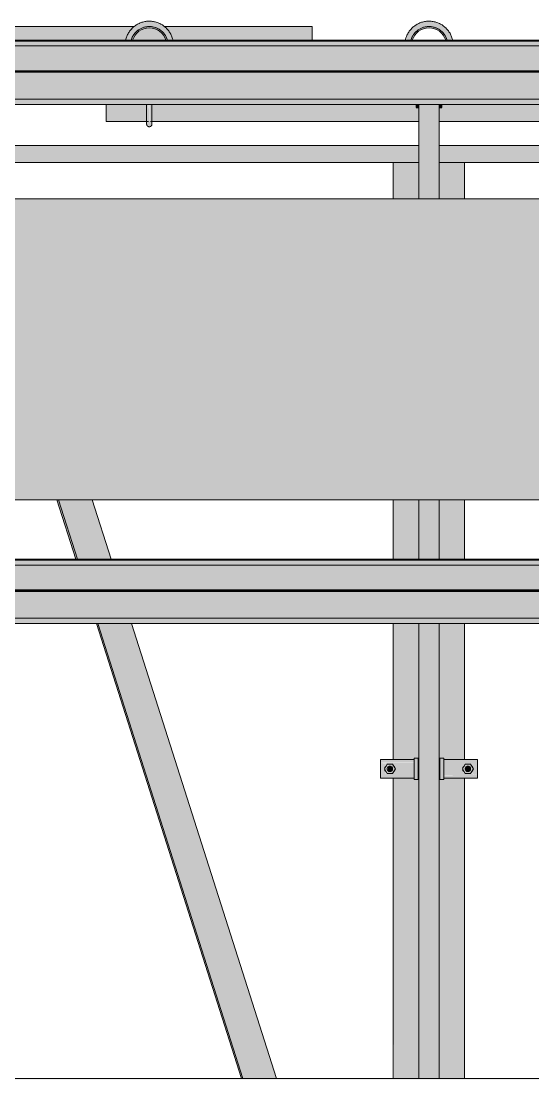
# Model space of a CAD drawing. Header units: inches. Extents: x 20478 to 36684, y -248 to 750.
# Drawn here: x 26851.9 to 26899.4, y 196.2 to 294.5 of the extents above; entities that cross this region are included whole.
import ezdxf

# ---------------------------------------------------------------- set-up
doc = ezdxf.new("R2010")
doc.units = ezdxf.units.IN
doc.header["$MEASUREMENT"] = 0
for name, color, linetype, lineweight in [('M-HVAC-DUCT', 70, 'Continuous', 9), ('Q-SPCQ', 91, 'Continuous', 9), ('S-BEAM', 12, 'Continuous', 9)]:
    doc.layers.add(name, color=color, linetype=linetype, lineweight=lineweight)

# ---------------------------------------------------------------- blocks, each defined once
blk = doc.blocks.new('Basketball_Backstop-Performance_Sports_Systems-3103-Ceiling_Hung - 27_-0_ to 27_-11 7_8_-706978-Elevation - South')
at = {"layer": 'Q-SPCQ'}
for points in [[(24928.788, 292.732), (24928.947, 292.766), (24929.204, 293.266), (24929.464, 293.556), (24929.799, 293.791), (24930.36, 293.967), (24930.813, 293.973), (24931.261, 293.859), (24931.642, 293.646), (24931.917, 293.399), (24932.181, 292.994), (24932.302, 292.732), (24932.751, 292.733), (24932.639, 293.226), (24931.945, 294.043), (24931.112, 294.444), (24930.111, 294.444), (24929.209, 294.009), (24928.584, 293.226), (24928.487, 292.732), (24928.737, 292.732)], [(24932.156, 292.732), (24932.29, 292.732), (24932.127, 293.125), (24931.849, 293.487), (24931.487, 293.766), (24931.065, 293.94), (24930.612, 294), (24930.159, 293.94), (24929.717, 293.751), (24929.374, 293.487), (24929.096, 293.125), (24928.933, 292.732), (24929.068, 292.732), (24929.204, 293.062), (24929.463, 293.399), (24929.799, 293.657), (24930.191, 293.82), (24930.612, 293.875), (24931.032, 293.82), (24931.424, 293.657), (24931.761, 293.399), (24932.019, 293.062)], [(24958.29, 292.732), (24958.751, 292.733), (24958.565, 293.318), (24958.015, 294.009), (24957.112, 294.444), (24956.354, 294.444), (24956.111, 294.444), (24955.209, 294.009), (24954.584, 293.226), (24954.531, 292.732), (24954.935, 292.735), (24955.204, 293.266), (24955.463, 293.555), (24955.889, 293.829), (24956.354, 293.966), (24956.612, 294), (24957.237, 293.869), (24957.663, 293.63), (24957.941, 293.367), (24958.19, 292.974), (24958.286, 292.741)], [(24958.156, 292.732), (24958.29, 292.732), (24958.127, 293.125), (24957.849, 293.487), (24957.487, 293.766), (24957.065, 293.94), (24956.612, 294), (24956.159, 293.94), (24955.636, 293.688), (24955.374, 293.487), (24955.096, 293.125), (24954.933, 292.732), (24955.068, 292.732), (24955.204, 293.062), (24955.636, 293.532), (24955.799, 293.657), (24956.191, 293.82), (24956.612, 293.875), (24957.032, 293.82), (24957.424, 293.657), (24957.761, 293.399), (24958.019, 293.062)], [(24930.612, 284.744), (24930.559, 286.768), (24930.388, 286.768), (24930.39, 285.57), (24930.406, 284.811)], [(24955.424, 286.467), (24955.612, 286.467), (24955.612, 286.768), (24955.424, 286.768), (24955.424, 286.555)], [(24957.799, 286.467), (24957.796, 286.768), (24957.612, 286.768), (24957.612, 286.467), (24957.796, 286.467)], [(24952.982, 224.75), (24953.158, 224.823), (24953.232, 225), (24953.198, 225.125), (24953.046, 225.241), (24952.857, 225.217), (24952.765, 225.125), (24952.857, 224.783)], [(24960.232, 224.75), (24960.448, 224.875), (24960.482, 225), (24960.296, 225.241), (24960.055, 225.177), (24959.982, 225), (24960.055, 224.823)]]:
    blk.add_hatch(color=256, dxfattribs=at).paths.add_polyline_path(points, flags=0)
h = blk.add_hatch(color=256, dxfattribs=at)
h.paths.add_polyline_path([(24986.612, 285.187), (24986.612, 286.768), (24982.836, 286.768), (24982.834, 285.544), (24982.834, 285.187)], flags=0)
h.paths.add_polyline_path([(24972.915, 285.187), (24982.386, 285.221), (24982.396, 285.441), (24982.363, 286.768), (24957.799, 286.768), (24957.796, 286.467), (24957.612, 286.485), (24957.612, 286.768), (24957.549, 286.768), (24957.549, 285.187), (24964.276, 285.187)], flags=0)
h.paths.add_polyline_path([(24955.674, 285.187), (24955.636, 286.768), (24955.612, 286.719), (24955.612, 286.467), (24955.424, 286.485), (24955.424, 286.768), (24930.836, 286.768), (24930.834, 285.544), (24930.862, 285.187), (24955.636, 285.187)], flags=0)
h.paths.add_polyline_path([(24929.717, 285.187), (24930.391, 285.243), (24930.397, 285.422), (24930.363, 286.768), (24926.612, 286.768), (24926.612, 285.187)], flags=0)
h = blk.add_hatch(color=256, dxfattribs=at)
h.paths.add_polyline_path([(24930.812, 285.194), (24930.862, 285.194), (24930.834, 285.404)], flags=0)
h.paths.add_polyline_path([(24930.612, 284.744), (24930.817, 284.811), (24930.834, 284.979), (24930.862, 284.953), (24930.812, 285.194), (24930.849, 286.454), (24930.788, 286.768), (24930.664, 286.768), (24930.612, 286.696), (24930.612, 284.961)], flags=0)
h = blk.add_hatch(color=256, dxfattribs=at)
h.paths.add_polyline_path([(24956.612, 196.232), (24956.612, 238.518), (24955.674, 238.518), (24955.706, 196.232), (24956.515, 196.232)], flags=0)
h.paths.add_polyline_path([(24955.706, 244.482), (24956.612, 244.482), (24956.612, 250), (24955.674, 250), (24955.683, 244.482)], flags=0)
h.paths.add_polyline_path([(24956.612, 278), (24956.612, 286.768), (24955.674, 286.768), (24955.712, 278), (24956.384, 278)], flags=0)
h = blk.add_hatch(color=256, dxfattribs=at)
h.paths.add_polyline_path([(24956.757, 196.232), (24957.549, 196.232), (24957.517, 238.518), (24956.612, 238.518), (24956.612, 196.232)], flags=0)
h.paths.add_polyline_path([(24957.517, 244.482), (24957.549, 244.482), (24957.517, 250), (24956.612, 250), (24956.612, 244.482), (24957.45, 244.482)], flags=0)
h.paths.add_polyline_path([(24956.612, 278), (24957.549, 278), (24957.517, 286.768), (24956.612, 286.768), (24956.612, 279.08)], flags=0)
h = blk.add_hatch(color=256, dxfattribs=at)
h.paths.add_polyline_path([(24908.607, 281.375), (24955.674, 281.375), (24955.636, 282.955), (24908.607, 282.955), (24908.607, 281.521)], flags=0)
h.paths.add_polyline_path([(24957.796, 281.375), (25004.607, 281.375), (25004.607, 282.955), (24957.549, 282.955), (24957.549, 281.375)], flags=0)
h = blk.add_hatch(color=256, dxfattribs=at)
h.paths.add_polyline_path([(24939.309, 196.232), (24942.447, 196.232), (24928.962, 238.518), (24925.824, 238.518), (24927.68, 232.7)], flags=0)
h.paths.add_polyline_path([(24923.922, 244.482), (24927.059, 244.482), (24925.3, 250), (24922.162, 250)], flags=0)
h.paths.add_polyline_path([(24916.37, 278), (24915.294, 281.375), (24913.725, 281.375), (24912.302, 280.918), (24913.233, 278)], flags=0)
h = blk.add_hatch(color=256, dxfattribs=at)
h.paths.add_polyline_path([(24955.338, 196.232), (24955.669, 196.232), (24955.636, 224.125), (24955.607, 224.125), (24955.607, 224), (24955.232, 224), (24955.232, 224.125), (24953.294, 224.125), (24953.349, 196.232), (24954.95, 196.232)], flags=0)
h.paths.add_polyline_path([(24957.549, 196.232), (24959.919, 196.232), (24959.919, 224.125), (24957.982, 224.125), (24957.982, 224), (24957.607, 224), (24957.549, 198.525)], flags=0)
h.paths.add_polyline_path([(24953.35, 224.764), (24953.472, 224.927), (24953.406, 224.859), (24953.368, 224.795)], flags=0)
h.paths.add_polyline_path([(24953.48, 225.012), (24953.399, 225.199), (24953.415, 225.125), (24953.472, 225.026)], flags=0)
h.paths.add_polyline_path([(24955.607, 225.875), (24955.669, 225.875), (24955.636, 238.518), (24953.294, 238.518), (24953.294, 225.875), (24955.232, 225.875), (24955.232, 226), (24955.607, 226)], flags=0)
h.paths.add_polyline_path([(24957.607, 225.875), (24957.607, 226), (24957.982, 226), (24957.995, 225.875), (24959.919, 225.875), (24959.919, 238.518), (24957.549, 238.518), (24957.549, 225.875)], flags=0)
h.paths.add_polyline_path([(24959.919, 244.482), (24959.919, 250), (24957.549, 250), (24957.549, 244.482), (24959.831, 244.482)], flags=0)
h.paths.add_polyline_path([(24955.674, 244.482), (24955.636, 250), (24953.294, 250), (24953.294, 244.482), (24955.636, 244.482)], flags=0)
h.paths.add_polyline_path([(24954.95, 278), (24955.674, 278), (24955.636, 281.375), (24953.294, 281.375), (24953.294, 278), (24954.936, 278)], flags=0)
h.paths.add_polyline_path([(24959.808, 278), (24959.919, 278), (24959.919, 281.375), (24957.549, 281.375), (24957.549, 278), (24959.806, 278)], flags=0)
h = blk.add_hatch(color=256, dxfattribs=at)
h.paths.add_polyline_path([(24939.176, 196.232), (24939.309, 196.232), (24925.824, 238.518), (24925.69, 238.518), (24927.546, 232.7)], flags=0)
h.paths.add_polyline_path([(24923.788, 244.482), (24923.922, 244.482), (24922.162, 250), (24922.028, 250)], flags=0)
h.paths.add_polyline_path([(24913.233, 278), (24912.302, 280.918), (24912.168, 280.918), (24913.099, 278)], flags=0)
h = blk.add_hatch(color=256, dxfattribs=at)
h.paths.add_polyline_path([(24952.107, 225.562), (24955.232, 225.591), (24955.232, 225.875), (24952.107, 225.833), (24952.107, 225.643)], flags=0)
h.paths.add_polyline_path([(24957.982, 225.562), (24961.107, 225.562), (24961.107, 225.875), (24957.982, 225.833), (24957.982, 225.615)], flags=0)
h.paths.add_polyline_path([(24955.607, 225.562), (24955.669, 225.595), (24955.636, 225.875), (24955.607, 225.833), (24955.607, 225.594)], flags=0)
h = blk.add_hatch(color=256, dxfattribs=at)
h.paths.add_polyline_path([(24952.107, 225.562), (24952.107, 224.437), (24952.711, 224.593), (24952.491, 225.073), (24952.646, 225.294), (24952.711, 225.407), (24952.476, 225.467)], flags=0)
h.paths.add_polyline_path([(24953.046, 224.437), (24955.232, 224.437), (24955.232, 225.562), (24952.107, 225.562), (24952.805, 225.437), (24953.234, 225.437), (24953.472, 224.927), (24953.329, 224.726), (24953.198, 224.562), (24952.476, 224.53), (24952.107, 224.437), (24952.982, 224.437)], flags=0)
h.paths.add_polyline_path([(24955.669, 224.437), (24955.636, 225.562), (24955.607, 225.562), (24955.636, 224.437)], flags=0)
h.paths.add_polyline_path([(24961.107, 224.437), (24961.107, 225.562), (24960.502, 225.407), (24960.722, 224.927), (24960.567, 224.706), (24960.502, 224.593), (24960.737, 224.533)], flags=0)
h.paths.add_polyline_path([(24957.982, 224.437), (24961.107, 224.437), (24960.408, 224.562), (24959.956, 224.602), (24959.741, 225.073), (24959.883, 225.272), (24960.015, 225.437), (24960.737, 225.47), (24961.107, 225.562), (24957.982, 225.562), (24957.982, 224.554)], flags=0)
h = blk.add_hatch(color=256, dxfattribs=at)
h.paths.add_polyline_path([(24953.234, 224.562), (24953.454, 225.056), (24953.234, 225.437), (24952.729, 225.437), (24952.476, 225), (24952.729, 224.562), (24953.158, 224.562)], flags=0)
h.paths.add_polyline_path([(24960.484, 224.562), (24960.737, 225), (24960.484, 225.437), (24959.956, 225.398), (24959.726, 225), (24959.979, 224.562), (24960.448, 224.562)], flags=0)
h.paths.add_polyline_path([(24960.232, 224.75), (24960.055, 224.823), (24959.982, 225), (24960.055, 225.177), (24960.232, 225.25), (24960.408, 225.177), (24960.482, 225), (24960.408, 224.823), (24960.296, 224.759)], flags=0)
h.paths.add_polyline_path([(24952.982, 224.75), (24952.805, 224.823), (24952.732, 225), (24952.805, 225.177), (24952.982, 225.25), (24953.158, 225.177), (24953.232, 225), (24953.158, 224.823), (24953.046, 224.759)], flags=0)
h = blk.add_hatch(color=256, dxfattribs=at)
h.paths.add_polyline_path([(24955.232, 224), (24955.607, 224), (24955.607, 226), (24955.232, 226)], flags=0)
h.paths.add_polyline_path([(24957.796, 224), (24957.982, 224), (24957.982, 226), (24957.607, 226), (24957.607, 224)], flags=0)
h = blk.add_hatch(color=256, dxfattribs=at)
h.paths.add_polyline_path([(24957.982, 224.125), (24961.107, 224.167), (24961.107, 224.437), (24957.982, 224.409), (24957.982, 224.132)], flags=0)
h.paths.add_polyline_path([(24955.607, 224.125), (24955.669, 224.167), (24955.636, 224.437), (24955.607, 224.388), (24955.607, 224.129)], flags=0)
h.paths.add_polyline_path([(24952.107, 224.125), (24955.232, 224.167), (24955.232, 224.437), (24952.107, 224.437), (24952.107, 224.136)], flags=0)
h.paths.add_polyline_path([(24957.549, 224.125), (24957.607, 224.167), (24957.549, 224.131)], flags=0)
for p, q in [((24926.612, 285.187), (24926.612, 286.766)), ((24955.424, 286.467), (24955.424, 286.763)), ((24955.424, 286.438), (24955.612, 286.438)), ((24955.612, 286.763), (24955.612, 286.467)), ((24955.674, 286.768), (24955.674, 278)), ((24957.549, 278), (24957.549, 286.768)), ((24957.612, 286.467), (24957.612, 286.763)), ((24957.612, 286.438), (24957.799, 286.438)), ((24957.799, 286.763), (24957.799, 286.467)), ((24926.612, 285.187), (24930.552, 285.187)), ((24930.722, 285.187), (24955.636, 285.187)), ((24957.549, 285.187), (24982.552, 285.187)), ((24955.636, 282.955), (24908.607, 282.955)), ((25004.607, 282.955), (24957.549, 282.955)), ((24955.636, 281.375), (24908.607, 281.375)), ((24953.294, 281.375), (24953.294, 278)), ((25004.607, 281.375), (24957.549, 281.375)), ((24959.919, 278), (24959.919, 281.375)), ((24922.028, 250), (24923.788, 244.482)), ((24923.922, 244.482), (24922.162, 250)), ((24925.3, 250), (24927.059, 244.482)), ((24953.294, 250), (24953.294, 244.482)), ((24955.674, 250), (24955.674, 244.482)), ((24957.549, 244.482), (24957.549, 250)), ((24959.919, 244.482), (24959.919, 250)), ((24925.69, 238.518), (24939.176, 196.232)), ((24939.309, 196.232), (24925.824, 238.518)), ((24928.962, 238.518), (24942.447, 196.232)), ((24953.294, 238.518), (24953.294, 225.864)), ((24955.674, 238.518), (24955.674, 196.232)), ((24957.549, 196.232), (24957.549, 238.518)), ((24959.919, 225.86), (24959.919, 238.518)), ((24955.232, 225.875), (24952.107, 225.875)), ((24952.107, 225.562), (24952.107, 225.875)), ((24952.107, 224.437), (24952.107, 225.562)), ((24952.729, 225.437), (24952.476, 225)), ((24953.234, 225.437), (24952.729, 225.437)), ((24953.487, 225), (24953.234, 225.437)), ((24955.232, 226), (24955.232, 224)), ((24955.607, 226), (24955.232, 226)), ((24955.607, 224), (24955.607, 226)), ((24955.669, 226), (24955.669, 196.232)), ((24957.607, 226), (24957.607, 224)), ((24957.982, 226), (24957.607, 226)), ((24957.982, 224), (24957.982, 226)), ((24961.107, 225.875), (24957.982, 225.875)), ((24959.979, 225.437), (24959.726, 225)), ((24960.484, 225.437), (24959.979, 225.437)), ((24960.737, 225), (24960.484, 225.437)), ((24961.107, 225.875), (24961.107, 225.562)), ((24961.107, 225.562), (24961.107, 224.437)), ((24952.107, 224.125), (24952.107, 224.437)), ((24952.476, 225), (24952.729, 224.562)), ((24952.729, 224.562), (24953.234, 224.562)), ((24953.234, 224.562), (24953.487, 225)), ((24959.726, 225), (24959.979, 224.562)), ((24959.979, 224.562), (24960.484, 224.562)), ((24960.484, 224.562), (24960.737, 225)), ((24961.107, 224.437), (24961.107, 224.125)), ((24952.107, 224.125), (24955.232, 224.125)), ((24953.294, 224.14), (24953.294, 196.232)), ((24955.232, 224), (24955.607, 224)), ((24957.607, 224), (24957.982, 224)), ((24957.982, 224.125), (24961.107, 224.125)), ((24959.919, 196.232), (24959.919, 224.136))]:
    blk.add_line(p, q, dxfattribs=at)
at = {"layer": 'Q-SPCQ', "flags": 128}
for points in [[(24932.797, 292.785), (24932.774, 292.872), (24932.747, 292.958), (24932.717, 293.043), (24932.684, 293.126), (24932.647, 293.208), (24932.607, 293.289), (24932.564, 293.368), (24932.518, 293.445), (24932.469, 293.52), (24932.416, 293.594), (24932.361, 293.665), (24932.303, 293.734), (24932.243, 293.8), (24932.179, 293.864), (24932.113, 293.925), (24932.045, 293.984), (24931.975, 294.04), (24931.902, 294.093), (24931.827, 294.143), (24931.751, 294.19), (24931.672, 294.234), (24931.592, 294.275), (24931.51, 294.313), (24931.427, 294.347), (24931.342, 294.378), (24931.257, 294.406), (24931.17, 294.43), (24931.082, 294.45), (24930.994, 294.467), (24930.905, 294.481), (24930.816, 294.491), (24930.726, 294.497), (24930.636, 294.5), (24930.546, 294.499), (24930.456, 294.495), (24930.366, 294.487), (24930.277, 294.475), (24930.188, 294.46), (24930.1, 294.441), (24930.013, 294.419), (24929.927, 294.393), (24929.842, 294.364), (24929.758, 294.332), (24929.675, 294.296), (24929.594, 294.257), (24929.515, 294.215), (24929.437, 294.169), (24929.361, 294.121), (24929.288, 294.069), (24929.216, 294.015), (24929.146, 293.957), (24929.079, 293.898), (24929.015, 293.835), (24928.953, 293.77), (24928.893, 293.702), (24928.836, 293.632), (24928.783, 293.56), (24928.732, 293.486), (24928.684, 293.41), (24928.639, 293.332), (24928.597, 293.252), (24928.559, 293.171), (24928.523, 293.088), (24928.492, 293.004), (24928.463, 292.918), (24928.438, 292.832), (24928.417, 292.745)], [(24929.726, 293.759), (24929.787, 293.793), (24929.849, 293.825), (24929.913, 293.854), (24929.978, 293.881), (24930.043, 293.905), (24930.11, 293.927), (24930.177, 293.945), (24930.245, 293.961), (24930.314, 293.975), (24930.383, 293.985), (24930.453, 293.993), (24930.523, 293.998), (24930.593, 294), (24930.663, 293.999), (24930.733, 293.996), (24930.802, 293.99), (24930.872, 293.981), (24930.941, 293.969), (24931.009, 293.954), (24931.077, 293.937), (24931.144, 293.917), (24931.21, 293.894), (24931.276, 293.869), (24931.34, 293.841), (24931.403, 293.811), (24931.465, 293.778), (24931.525, 293.743), (24931.584, 293.705), (24931.642, 293.665), (24931.697, 293.623), (24931.751, 293.578), (24931.804, 293.531)], [(24958.797, 292.785), (24958.774, 292.872), (24958.747, 292.958), (24958.717, 293.043), (24958.684, 293.126), (24958.647, 293.208), (24958.607, 293.289), (24958.564, 293.368), (24958.518, 293.445), (24958.469, 293.52), (24958.416, 293.594), (24958.361, 293.665), (24958.303, 293.734), (24958.243, 293.8), (24958.179, 293.864), (24958.113, 293.925), (24958.045, 293.984), (24957.975, 294.04), (24957.902, 294.093), (24957.827, 294.143), (24957.751, 294.19), (24957.672, 294.234), (24957.592, 294.275), (24957.51, 294.313), (24957.427, 294.347), (24957.342, 294.378), (24957.257, 294.406), (24957.17, 294.43), (24957.082, 294.45), (24956.994, 294.467), (24956.905, 294.481), (24956.816, 294.491), (24956.726, 294.497), (24956.636, 294.5), (24956.546, 294.499), (24956.456, 294.495), (24956.366, 294.487), (24956.277, 294.475), (24956.188, 294.46), (24956.1, 294.441), (24956.013, 294.419), (24955.927, 294.393), (24955.842, 294.364), (24955.758, 294.332), (24955.675, 294.296), (24955.594, 294.257), (24955.515, 294.215), (24955.437, 294.169), (24955.361, 294.121), (24955.288, 294.069), (24955.216, 294.015), (24955.146, 293.957), (24955.079, 293.898), (24955.015, 293.835), (24954.953, 293.77), (24954.893, 293.702), (24954.836, 293.632), (24954.783, 293.56), (24954.732, 293.486), (24954.684, 293.41), (24954.639, 293.332), (24954.597, 293.252), (24954.559, 293.171), (24954.523, 293.088), (24954.492, 293.004), (24954.463, 292.918), (24954.438, 292.832), (24954.417, 292.745)], [(24955.444, 293.553), (24955.497, 293.599), (24955.551, 293.642), (24955.608, 293.684), (24955.666, 293.723), (24955.726, 293.759), (24955.787, 293.793), (24955.849, 293.825), (24955.913, 293.854), (24955.978, 293.881), (24956.043, 293.905), (24956.11, 293.927), (24956.177, 293.945), (24956.245, 293.961), (24956.314, 293.975), (24956.383, 293.985), (24956.453, 293.993), (24956.523, 293.998), (24956.593, 294), (24956.663, 293.999), (24956.733, 293.996), (24956.802, 293.99), (24956.872, 293.981), (24956.941, 293.969), (24957.009, 293.954), (24957.077, 293.937), (24957.144, 293.917), (24957.21, 293.894), (24957.276, 293.869), (24957.34, 293.841), (24957.403, 293.811), (24957.465, 293.778), (24957.525, 293.743), (24957.584, 293.705), (24957.642, 293.665), (24957.697, 293.623), (24957.751, 293.578), (24957.804, 293.531)], [(24928.93, 292.734), (24928.95, 292.8), (24928.974, 292.866), (24929, 292.931), (24929.028, 292.995), (24929.059, 293.058), (24929.093, 293.12), (24929.129, 293.18), (24929.167, 293.238), (24929.208, 293.295), (24929.251, 293.35), (24929.296, 293.404), (24929.343, 293.456)], [(24929.444, 293.553), (24929.497, 293.599), (24929.551, 293.642), (24929.608, 293.684), (24929.666, 293.723)], [(24931.902, 293.432), (24931.948, 293.38), (24931.992, 293.325), (24932.034, 293.269), (24932.074, 293.211), (24932.111, 293.152), (24932.146, 293.091), (24932.179, 293.029), (24932.208, 292.966), (24932.236, 292.902), (24932.261, 292.836), (24932.283, 292.77)], [(24954.93, 292.734), (24954.95, 292.8), (24954.974, 292.866), (24955, 292.931), (24955.028, 292.995), (24955.059, 293.058), (24955.093, 293.12), (24955.129, 293.18), (24955.167, 293.238), (24955.208, 293.295), (24955.251, 293.35), (24955.296, 293.404), (24955.343, 293.456)], [(24957.902, 293.432), (24957.948, 293.38), (24957.992, 293.325), (24958.034, 293.269), (24958.074, 293.211), (24958.111, 293.152), (24958.146, 293.091), (24958.179, 293.029), (24958.208, 292.966), (24958.236, 292.902), (24958.261, 292.836), (24958.283, 292.77)], [(24930.362, 286.768), (24930.362, 286.698), (24930.362, 286.619), (24930.362, 286.54), (24930.362, 286.462), (24930.362, 286.385), (24930.362, 286.308), (24930.362, 286.233), (24930.362, 286.159), (24930.362, 286.086), (24930.362, 286.014), (24930.362, 285.944), (24930.362, 285.875), (24930.362, 285.808), (24930.362, 285.743), (24930.362, 285.68), (24930.362, 285.619), (24930.362, 285.56), (24930.362, 285.503), (24930.362, 285.448), (24930.362, 285.396), (24930.362, 285.346), (24930.362, 285.299), (24930.362, 285.255), (24930.362, 285.213), (24930.362, 285.174), (24930.362, 285.137), (24930.362, 285.104), (24930.362, 285.073), (24930.362, 285.046), (24930.362, 285.021), (24930.362, 285), (24930.362, 284.982), (24930.362, 284.967), (24930.362, 284.955), (24930.362, 284.946), (24930.362, 284.94), (24930.362, 284.938)], [(24930.862, 284.937), (24930.862, 284.939), (24930.862, 284.944), (24930.862, 284.952), (24930.862, 284.963), (24930.862, 284.977), (24930.862, 284.995), (24930.862, 285.015), (24930.862, 285.039), (24930.862, 285.066), (24930.862, 285.095), (24930.862, 285.128), (24930.862, 285.164), (24930.862, 285.202), (24930.862, 285.243), (24930.862, 285.287), (24930.862, 285.333), (24930.862, 285.382), (24930.862, 285.434), (24930.862, 285.488), (24930.862, 285.544), (24930.862, 285.603), (24930.862, 285.663), (24930.862, 285.726), (24930.862, 285.79), (24930.862, 285.857), (24930.862, 285.925), (24930.862, 285.995), (24930.862, 286.066), (24930.862, 286.139), (24930.862, 286.213), (24930.862, 286.288), (24930.862, 286.364), (24930.862, 286.441), (24930.862, 286.519), (24930.862, 286.598), (24930.862, 286.677), (24930.862, 286.756)], [(24930.362, 284.937), (24930.362, 284.939), (24930.362, 284.944), (24930.362, 284.952), (24930.362, 284.963), (24930.362, 284.977), (24930.362, 284.995), (24930.362, 285.015), (24930.362, 285.039), (24930.362, 285.066), (24930.362, 285.095), (24930.362, 285.128), (24930.362, 285.164), (24930.362, 285.202)], [(24930.862, 285.213), (24930.862, 285.174), (24930.862, 285.137), (24930.862, 285.104), (24930.862, 285.073), (24930.862, 285.046), (24930.862, 285.021), (24930.862, 285), (24930.862, 284.982), (24930.862, 284.967), (24930.862, 284.955), (24930.862, 284.946), (24930.862, 284.94), (24930.862, 284.938)], [(24930.612, 284.687), (24930.602, 284.688), (24930.592, 284.688), (24930.582, 284.689), (24930.572, 284.691), (24930.562, 284.692), (24930.552, 284.695), (24930.543, 284.697), (24930.533, 284.7), (24930.524, 284.704), (24930.514, 284.707), (24930.505, 284.711), (24930.496, 284.716), (24930.487, 284.721), (24930.479, 284.726), (24930.471, 284.731), (24930.462, 284.737), (24930.454, 284.743), (24930.447, 284.75), (24930.439, 284.756), (24930.432, 284.763), (24930.426, 284.771), (24930.419, 284.778), (24930.413, 284.786), (24930.407, 284.794), (24930.401, 284.802), (24930.396, 284.811), (24930.391, 284.82), (24930.387, 284.829), (24930.382, 284.838), (24930.379, 284.847), (24930.375, 284.856), (24930.372, 284.866), (24930.369, 284.875), (24930.367, 284.885), (24930.365, 284.895), (24930.364, 284.905), (24930.363, 284.915), (24930.362, 284.925), (24930.362, 284.935), (24930.362, 284.937)], [(24930.862, 284.937), (24930.861, 284.928), (24930.861, 284.918), (24930.86, 284.908), (24930.858, 284.898), (24930.857, 284.888), (24930.854, 284.878), (24930.852, 284.868), (24930.849, 284.859), (24930.846, 284.849), (24930.842, 284.84), (24930.838, 284.831), (24930.833, 284.822), (24930.829, 284.813), (24930.823, 284.805), (24930.818, 284.796), (24930.812, 284.788), (24930.806, 284.78), (24930.8, 284.773), (24930.793, 284.765), (24930.786, 284.758), (24930.779, 284.751), (24930.771, 284.745), (24930.763, 284.739), (24930.755, 284.733), (24930.747, 284.727), (24930.738, 284.722), (24930.729, 284.717), (24930.721, 284.712), (24930.711, 284.708), (24930.702, 284.704), (24930.693, 284.701), (24930.683, 284.698), (24930.674, 284.695), (24930.664, 284.693), (24930.654, 284.691), (24930.644, 284.69), (24930.634, 284.689), (24930.624, 284.688), (24930.614, 284.688), (24930.612, 284.687)], [(24952.939, 225.246), (24952.949, 225.248), (24952.959, 225.249), (24952.969, 225.25), (24952.979, 225.25), (24952.982, 225.25)], [(24952.982, 225.25), (24952.984, 225.25), (24952.993, 225.25), (24953.008, 225.25)], [(24960.213, 225.25), (24960.225, 225.25), (24960.231, 225.25), (24960.232, 225.25)], [(24960.232, 225.25), (24960.242, 225.25), (24960.252, 225.249), (24960.261, 225.248), (24960.271, 225.247)], [(24952.972, 224.75), (24952.962, 224.751), (24952.952, 224.752), (24952.942, 224.753)], [(24953, 224.75), (24952.988, 224.75), (24952.982, 224.75), (24952.982, 224.75)], [(24960.232, 224.75), (24960.229, 224.75), (24960.22, 224.75)], [(24960.274, 224.754), (24960.264, 224.752), (24960.254, 224.751), (24960.244, 224.75), (24960.234, 224.75), (24960.232, 224.75)]]:
    blk.add_lwpolyline(points, dxfattribs=at)
at = {"layer": 'Q-SPCQ'}
for centre, radius, start, end in [((24930.612, 292.25), 1.75, 16.03624, 163.96376), ((24956.612, 292.25), 1.75, 16.03624, 163.96376), ((24930.612, 292.25), 1.625, 17.35418, 162.64582), ((24956.612, 292.25), 1.625, 17.35418, 162.64582), ((24952.763, 225), 0.281, 120, 240), ((24952.982, 225), 0.25, 0, 180), ((24952.982, 225), 0.25, 90, 120), ((24952.982, 225), 0.25, 60, 90), ((24953.2, 225), 0.281, 300, 60), ((24960.013, 225), 0.281, 120, 240), ((24960.232, 225), 0.25, 0, 180), ((24960.232, 225), 0.25, 90, 120), ((24960.232, 225), 0.25, 330, 90), ((24960.45, 225), 0.281, 300, 60), ((24952.982, 225), 0.25, 150, 225), ((24952.982, 225), 0.25, 180, 0), ((24952.982, 225), 0.25, 240, 270), ((24952.982, 225), 0.25, 270, 300), ((24952.982, 225), 0.25, 330, 30), ((24960.232, 225), 0.25, 150, 210), ((24960.232, 225), 0.25, 180, 0), ((24960.232, 225), 0.25, 240, 270), ((24960.232, 225), 0.25, 270, 315)]:
    blk.add_arc(centre, radius, start, end, dxfattribs=at)
blk = doc.blocks.new('Basketball_Backstop-Performance_Sports_Systems-3103-Ceiling_Hung - 27_-0_ to 27_-11 7_8_-V28-Elevation - South')
at = {"layer": 'Q-SPCQ'}
h = blk.add_hatch(color=256, dxfattribs=at)
h.paths.add_polyline_path([(24885.765, 292.732), (24907.481, 292.774), (24907.609, 293.257), (24908.202, 294), (24885.765, 294), (24885.765, 293.125)], flags=0)
h.paths.add_polyline_path([(24916.758, 292.732), (24928.472, 292.733), (24928.655, 293.315), (24929.202, 294), (24915.951, 293.97), (24916.015, 293.367), (24916.007, 292.732)], flags=0)
h.paths.add_polyline_path([(24938.357, 292.732), (24945.765, 292.732), (24945.765, 294), (24932.033, 293.986), (24932.662, 293.125), (24932.806, 292.732)], flags=0)
h.paths.add_polyline_path([(24929.204, 292.732), (24932.155, 292.735), (24931.971, 293.125), (24931.642, 293.49), (24931.324, 293.699), (24930.813, 293.848), (24930.612, 293.875), (24929.986, 293.735), (24929.717, 293.594), (24929.359, 293.264), (24929.168, 292.974), (24929.096, 292.732)], flags=0)
h.paths.add_polyline_path([(24914.598, 292.732), (24915.536, 292.733), (24915.515, 294), (24911.045, 293.965), (24911.666, 293.109), (24911.806, 292.732), (24912.438, 292.732)], flags=0)
h.paths.add_polyline_path([(24908.068, 292.732), (24911.156, 292.732), (24910.971, 293.125), (24910.646, 293.487), (24910.237, 293.735), (24909.863, 293.842), (24909.41, 293.848), (24909.021, 293.749), (24908.716, 293.594), (24908.357, 293.261), (24908.118, 292.855), (24908.085, 292.774)], flags=0)
for p, q in [((24929.202, 294), (24915.896, 294)), ((24945.765, 294), (24932.013, 294)), ((24945.765, 294), (24945.765, 292.733))]:
    blk.add_line(p, q, dxfattribs=at)
blk = doc.blocks.new('Girt_Z - 10_D-1179800-Elevation - South')
at = {"layer": 'S-BEAM'}
h = blk.add_hatch(color=256, dxfattribs=at)
h.paths.add_polyline_path([(24808.763, 196.148), (25679.64, 196.148), (25679.64, 196.232), (24634.765, 196.232), (24634.765, 196.148), (24774.205, 196.148)], flags=0)
h.paths.add_polyline_path([(24630.015, 196.148), (24630.015, 196.232), (24246.265, 196.232), (24246.265, 196.148), (24566.855, 196.148)], flags=0)
h.paths.add_polyline_path([(22908.055, 196.148), (24241.515, 196.148), (24241.515, 196.232), (22811.14, 196.232), (22811.14, 196.148), (22838.938, 196.148)], flags=0)
blk.add_line((25679.64, 196.232), (24634.765, 196.232), dxfattribs=at)
blk = doc.blocks.new('Girt_Z - 10_D-V56-Elevation - South')
at = {"layer": 'S-BEAM'}
for points in [[(25836.874, 244.398), (26269.018, 244.398), (26269.018, 244.482), (22791.389, 244.482), (22791.389, 244.398), (25828.234, 244.398)], [(25836.874, 243.949), (26269.018, 243.949), (26269.018, 244.398), (22791.389, 244.398), (22791.389, 243.949), (25828.234, 243.949)], [(25678.703, 239), (25679.64, 239), (25679.64, 239.456), (25678.14, 239.5), (25678.64, 240), (25678.64, 241.367), (22812.14, 241.367), (22812.14, 240), (22812.64, 239.5), (22812.596, 239.456), (22811.14, 239.456), (22811.14, 239), (25678.64, 239)], [(24566.855, 241.555), (25678.64, 241.576), (25678.64, 241.629), (22812.14, 241.576), (22812.14, 241.555), (24497.738, 241.555)], [(25465.371, 241.367), (25678.64, 241.367), (25678.64, 241.555), (22812.14, 241.5), (22812.14, 241.367), (25396.255, 241.367)], [(25465.371, 238.518), (25679.64, 238.518), (25679.64, 239), (22811.14, 239), (22811.14, 238.518), (25396.255, 238.518)]]:
    blk.add_hatch(color=256, dxfattribs=at).paths.add_polyline_path(points, flags=0)
h = blk.add_hatch(color=256, dxfattribs=at)
h.paths.add_polyline_path([(25678.64, 241.629), (25678.64, 243.5), (26269.018, 243.5), (26269.018, 243.949), (22791.389, 243.949), (22791.389, 243.5), (22812.14, 243.5), (22812.14, 241.629), (25672.721, 241.629)], flags=0)
h.paths.add_polyline_path([(26272.89, 243.5), (26272.89, 243.549), (26272.64, 243.5)], flags=0)
for p, q in [((26269.018, 244.482), (22791.389, 244.482)), ((26269.018, 244.398), (22791.389, 244.398)), ((26269.018, 243.949), (22791.389, 243.949)), ((25678.64, 241.629), (22812.14, 241.629)), ((25678.64, 241.555), (22812.14, 241.555)), ((22811.14, 239), (25679.64, 239)), ((25679.64, 238.518), (22811.14, 238.518))]:
    blk.add_line(p, q, dxfattribs=at)
blk = doc.blocks.new('Girt_Z - 10_D-1179799-Elevation - South')
at = {"layer": 'S-BEAM'}
for points in [[(26260.213, 292.648), (26270.89, 292.648), (26270.89, 292.732), (22791.389, 292.732), (22791.389, 292.648), (26225.655, 292.648)], [(26260.213, 292.199), (26270.89, 292.199), (26270.89, 292.648), (22791.389, 292.648), (22791.389, 292.199), (26225.655, 292.199)], [(25741.838, 289.879), (26270.89, 289.879), (26270.89, 292.199), (22791.389, 292.199), (22791.389, 289.879), (25707.28, 289.879)], [(25465.371, 289.617), (26270.89, 289.617), (26270.89, 289.805), (22791.389, 289.75), (22791.389, 289.617), (25396.255, 289.617)], [(26268.853, 287.25), (26270.89, 287.25), (26270.89, 289.617), (22791.389, 289.617), (22791.389, 287.25), (26260.213, 287.25)], [(26268.853, 286.768), (26270.89, 286.768), (26270.89, 287.25), (22791.389, 287.25), (22791.389, 286.768), (26260.213, 286.768)]]:
    blk.add_hatch(color=256, dxfattribs=at).paths.add_polyline_path(points, flags=0)
for p, q in [((26270.89, 292.732), (22791.389, 292.732)), ((26270.89, 292.648), (22791.389, 292.648)), ((26270.89, 292.199), (22791.389, 292.199)), ((26270.89, 289.879), (22791.389, 289.879)), ((26270.89, 289.805), (22791.389, 289.805)), ((22791.389, 287.25), (26270.89, 287.25)), ((26270.89, 286.768), (22791.389, 286.768))]:
    blk.add_line(p, q, dxfattribs=at)

msp = doc.modelspace()

# ---------------------------------------------------------------- hatches: boundary and pattern name
at = {"layer": 'M-HVAC-DUCT', "lineweight": 5}
h = msp.add_hatch(color=256, dxfattribs=at)
h.paths.add_polyline_path([(26335.52725, 264), (26461.5603, 264), (26461.5603, 278), (26335.52725, 278), (26335.52725, 266.43107)], flags=0)
h.paths.add_polyline_path([(27329.42488, 264), (27330.0603, 264), (27330.0603, 278), (27050.5603, 278), (27050.5603, 264), (27260.30822, 264)], flags=0)
h.paths.add_polyline_path([(27340.0603, 264), (27619.5603, 264), (27619.5603, 278), (27340.0603, 278), (27340.0603, 265.74186)], flags=0)
h.paths.add_polyline_path([(26471.5603, 264), (26751.0603, 264), (26751.0603, 278), (26471.5603, 278), (26471.5603, 264.23588)], flags=0)
h.paths.add_polyline_path([(27040.5603, 264), (27040.5603, 278), (26761.0603, 278), (26761.0603, 264), (26983.84155, 264)], flags=0)
h.paths.add_polyline_path([(27737.52725, 264), (27737.52725, 278), (27629.5603, 277.98362), (27629.5603, 264), (27735.4853, 264)], flags=0)
h = msp.add_hatch(color=256, dxfattribs=at)
h.paths.add_polyline_path([(26471.5603, 250), (26751.0603, 250), (26751.0603, 264), (26471.5603, 264), (26471.5603, 250.19205)], flags=0)
h.paths.add_polyline_path([(26335.52725, 250), (26461.5603, 250), (26461.5603, 264), (26335.52725, 264), (26335.52725, 250.21269)], flags=0)
h.paths.add_polyline_path([(26776.49155, 250), (27040.5603, 250), (27040.5603, 264), (26761.0603, 264), (26761.0603, 250)], flags=0)
h.paths.add_polyline_path([(27050.5603, 250), (27330.0603, 250), (27330.0603, 264), (27050.5603, 264), (27050.5603, 250.10422)], flags=0)
h.paths.add_polyline_path([(27467.65822, 250), (27619.5603, 250.0179), (27619.5603, 264), (27340.0603, 264), (27340.0603, 250), (27398.54155, 250)], flags=0)
h.paths.add_polyline_path([(27737.52725, 250), (27737.52725, 264), (27629.5603, 264), (27629.5603, 250), (27726.84572, 250)], flags=0)

# ---------------------------------------------------------------- linework, layer by layer
at = {"layer": 'M-HVAC-DUCT'}
for p, q in [((27040.5603, 278), (26761.0603, 278)), ((26761.0603, 250), (27040.5603, 250))]:
    msp.add_line(p, q, dxfattribs=at)
at = {"layer": 'S-BEAM'}
for p, q in [((24724.5593, 289.75), (28210.9383, 289.75)), ((24745.3103, 241.5), (27611.8103, 241.5))]:
    msp.add_line(p, q, dxfattribs=at)

# ---------------------------------------------------------------- block references
at = {"layer": 'Q-SPCQ'}
for name in ['Basketball_Backstop-Performance_Sports_Systems-3103-Ceiling_Hung - 27_-0_ to 27_-11 7_8_-V28-Elevation - South', 'Basketball_Backstop-Performance_Sports_Systems-3103-Ceiling_Hung - 27_-0_ to 27_-11 7_8_-706978-Elevation - South']:
    msp.add_blockref(name, (1933.17007, 0), dxfattribs=at)
at = {"layer": 'S-BEAM'}
for name in ['Girt_Z - 10_D-1179799-Elevation - South', 'Girt_Z - 10_D-V56-Elevation - South', 'Girt_Z - 10_D-1179800-Elevation - South']:
    msp.add_blockref(name, (1933.17007, 0), dxfattribs=at)

doc.saveas('drawing.dxf')
